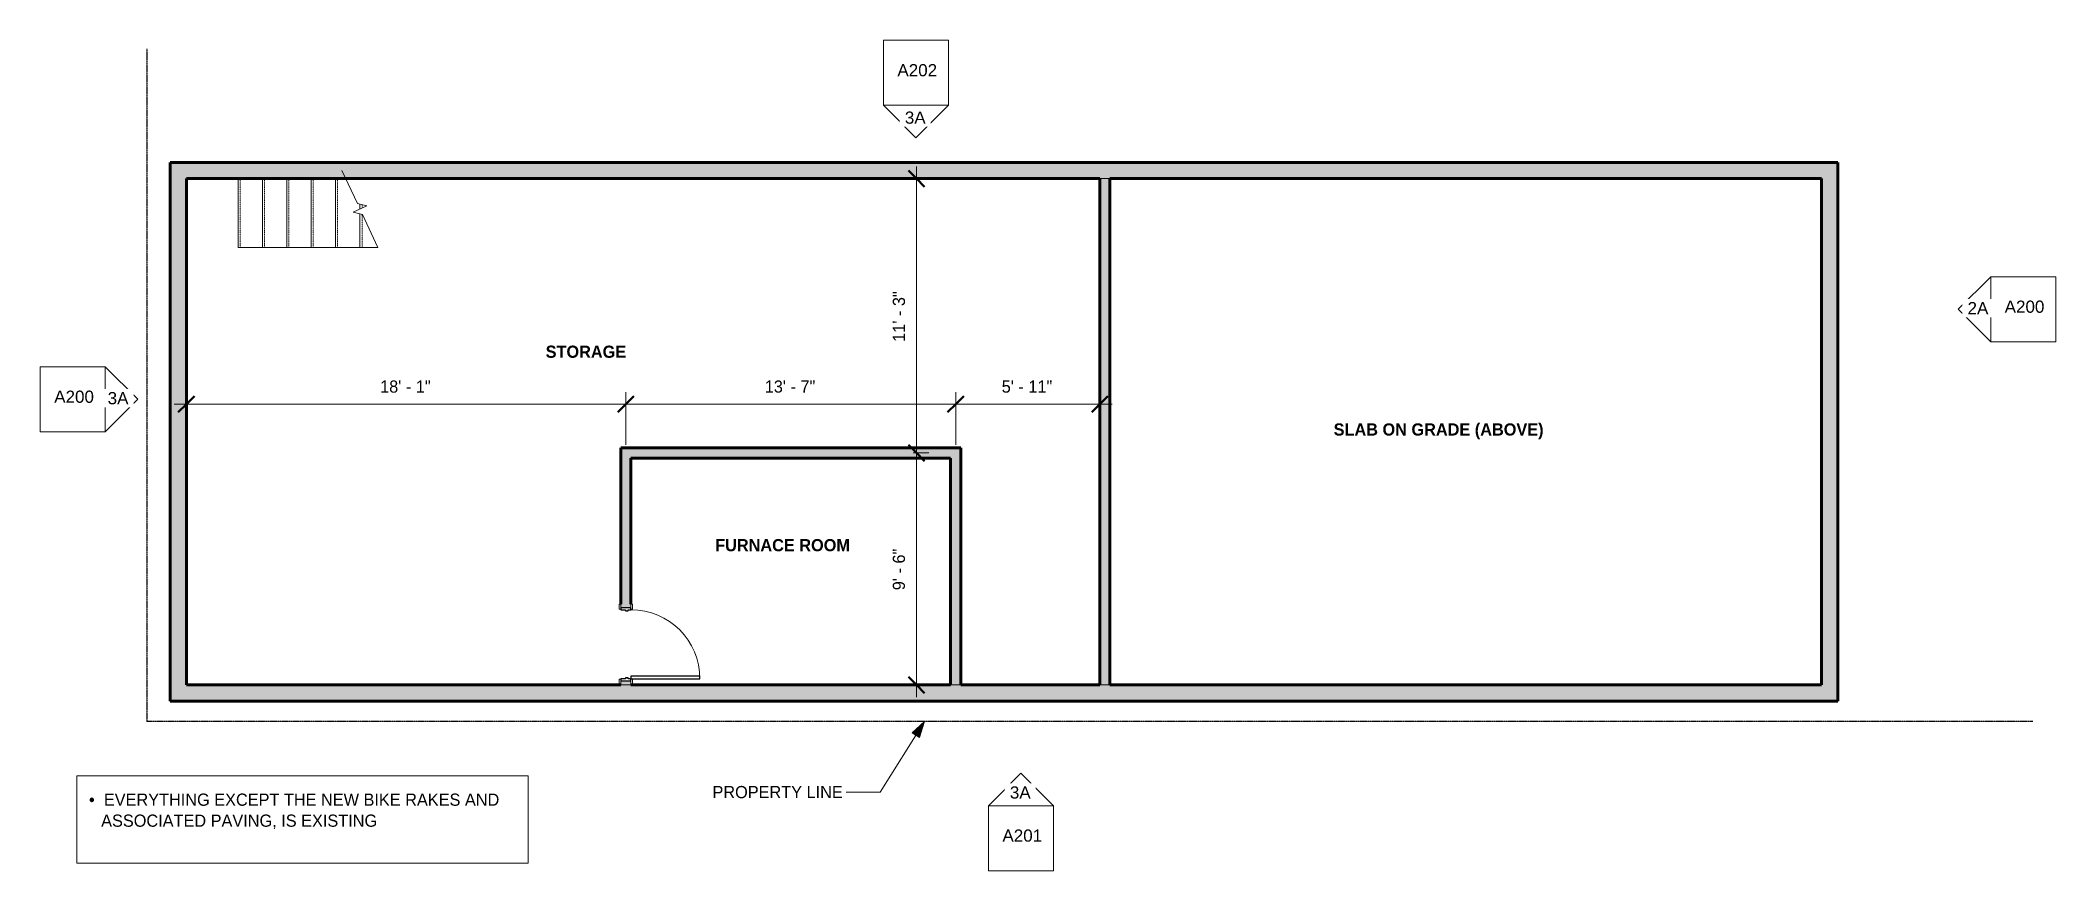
# Model space of a CAD drawing. Header units: inches. Extents: x 14 to 1007, y 932 to 1341.
import ezdxf

# ---------------------------------------------------------------- set-up
doc = ezdxf.new("R2010")
doc.units = ezdxf.units.IN
doc.header["$MEASUREMENT"] = 0
doc.linetypes.add('Double Dash 3_8_', pattern=[1, 0.375, -0.125, 0.125, -0.125, 0.125, -0.125])
doc.linetypes.add('Overhead 1_16_', pattern=[0.101562, 0.0625, -0.039062])
for name, color, linetype, lineweight in [('A-ANNO-DIMS', 211, 'Continuous', 9), ('A-ANNO-DIMS-64', 211, 'Continuous', 9), ('A-AREA-IDEN', 2, 'Continuous', 9), ('A-DOOR', 31, 'Continuous', 18), ('A-DOOR-1', 31, 'Continuous', 9), ('A-DOOR-2', 31, 'Continuous', 30), ('A-DOOR-FRAM', 31, 'Continuous', 30), ('A-WALL', 113, 'Continuous', 18), ('A-WALL-1', 113, 'Continuous', 60), ('C-PROP-LINE', 91, 'Double Dash 3_8_', 30), ('C-TOPO', 7, 'Continuous', 9), ('G-ANNO-SYMB', 111, 'Continuous', 9), ('G-ANNO-TEXT-1', 147, 'Continuous', 9), ('G-ANNO-TEXT-2', 145, 'Continuous', 9), ('I-WALL', 2, 'Continuous', 18), ('I-WALL-1', 2, 'Continuous', 60), ('S-STRS', 31, 'Continuous', 9), ('S-STRS-1', 31, 'Overhead 1_16_', 9), ('S-STRS-MBND', 31, 'Continuous', 9)]:
    doc.layers.add(name, color=color, linetype=linetype, lineweight=lineweight)
doc.styles.add('Arial', font='arial.ttf', dxfattribs={"height": 6})
doc.styles.add('Century Gothic', font='ufonts.com_century-gothic.ttf', dxfattribs={"height": 6})
doc.styles.add('Century Gothic_B', font='GOTHICB.TTF', dxfattribs={"height": 6})
doc.dimstyles.new('OD_-__1___Tolerance', dxfattribs={"dimscale": 12, "dimtxt": 6.26501, "dimasz": 0.666667, "dimexe": 0.5, "dimexo": 0.333333, "dimgap": 0.333333, "dimtad": 1, "dimdec": 0, "dimzin": 1, "dimdsep": 46, "dimlunit": 4, "dimtxsty": 'Century Gothic', "dimblk1": 'OBLIQUE', "dimblk2": 'OBLIQUE', "dimsah": 1, "dimcen": 0.09, "dimdle": 0.5, "dimazin": 0, "dimtfac": 1, "dimtdec": 4, "dimtix": 1, "dimtmove": 0, "dimatfit": 3, "dimfxl": 1, "dimtvp": 1, "dimtfill": 1, "dimfrac": 2, "dimtolj": 1, "dimtzin": 0, "dimarcsym": 2})
doc.dimstyles.new('OD_-__1___Tolerance_1', dxfattribs={"dimscale": 12, "dimtxt": 6.26501, "dimasz": 0.666667, "dimexe": 0.5, "dimexo": 0.333333, "dimgap": 0.333333, "dimtad": 1, "dimdec": 0, "dimzin": 1, "dimdsep": 46, "dimlunit": 4, "dimtxsty": 'Century Gothic', "dimblk1": 'OBLIQUE', "dimblk2": 'OBLIQUE', "dimsah": 1, "dimcen": 0.09, "dimdle": 0.5, "dimazin": 0, "dimtfac": 1, "dimtdec": 4, "dimtix": 1, "dimtmove": 0, "dimatfit": 3, "dimfxl": 1, "dimtvp": 1, "dimtfill": 1, "dimfrac": 2, "dimtolj": 1, "dimtzin": 0, "dimarcsym": 2})
doc.dimstyles.new('OD_-__1___Tolerance_2', dxfattribs={"dimscale": 12, "dimtxt": 6.26501, "dimasz": 0.666667, "dimexe": 0.5, "dimexo": 0.333333, "dimgap": 0.333333, "dimtad": 1, "dimdec": 0, "dimzin": 1, "dimdsep": 46, "dimlunit": 4, "dimtxsty": 'Century Gothic', "dimblk1": 'OBLIQUE', "dimblk2": 'OBLIQUE', "dimsah": 1, "dimcen": 0.09, "dimdle": 0.5, "dimazin": 0, "dimtfac": 1, "dimtdec": 4, "dimtix": 1, "dimtmove": 0, "dimatfit": 3, "dimfxl": 1, "dimtvp": 1, "dimtfill": 1, "dimfrac": 2, "dimtolj": 1, "dimtzin": 0, "dimarcsym": 2})

# ---------------------------------------------------------------- blocks, each defined once
blk = doc.blocks.new('M_Door-Interior-Single-6_Panel-Wood - 36 x 80 - 34_-726157-Existing Basement Floor Plan')
at = {"layer": 'A-DOOR-1'}
for p, q in [((-17.25, 3.16), (-19.81, 3.16)), ((-19.81, 3.16), (-19.81, 2.37)), ((-19.81, 2.37), (-17.25, 2.37)), ((-17.25, 2.37), (-17.25, 3.16)), ((19.81, 3.16), (17.25, 3.16)), ((17.25, 3.16), (17.25, 2.37)), ((17.25, 2.37), (19.81, 2.37)), ((19.81, 2.37), (19.81, 3.16)), ((-17.25, -2.63), (-19.81, -2.63)), ((-19.81, -2.63), (-19.81, -3.41)), ((-19.81, -3.41), (-17.25, -3.41)), ((-17.25, -3.41), (-17.25, -2.63)), ((19.81, -2.63), (17.25, -2.63)), ((17.25, -2.63), (17.25, -3.41)), ((17.25, -3.41), (19.81, -3.41)), ((19.81, -3.41), (19.81, -2.63))]:
    blk.add_line(p, q, dxfattribs=at)
blk.add_arc((17, 2.37), 34, 90, 180, dxfattribs=at)
at = {"layer": 'A-DOOR-2'}
for p, q in [((17, 36.38), (15.62, 36.38)), ((15.62, 36.38), (15.62, 2.37)), ((17, 2.37), (17, 36.38)), ((15.62, 2.37), (17, 2.37))]:
    blk.add_line(p, q, dxfattribs=at)
at = {"layer": 'A-DOOR-FRAM'}
for p, q in [((-17, 2.37), (-17.98, 2.37)), ((-17.98, 2.37), (-17.98, -2.63)), ((-17, 1), (-17, 2.37)), ((-16.5, 1), (-17, 1)), ((-16.5, -0.38), (-16.5, 1)), ((17, 1), (16.5, 1)), ((16.5, 1), (16.5, -0.38)), ((17, 2.37), (17, 1)), ((17.98, 2.37), (17, 2.37)), ((17.98, -2.63), (17.98, 2.37)), ((-17.98, -2.63), (-17, -2.63)), ((-17, -2.63), (-17, -0.38)), ((-17, -0.38), (-16.5, -0.38)), ((16.5, -0.38), (17, -0.38)), ((17, -0.38), (17, -2.63)), ((17, -2.63), (17.98, -2.63))]:
    blk.add_line(p, q, dxfattribs=at)
blk = doc.blocks.new('Family - ___-731760-Existing Basement Floor Plan')
at = {"layer": 'C-PROP-LINE'}
for p in [(1336.61, -66.29), (1005.24, -995.44)]:
    blk.add_line(p, (1005.24, -66.29), dxfattribs=at)
blk = doc.blocks.new('Elevation - Detail Number-151647-Existing Basement Floor Plan')
at = {"layer": 'G-ANNO-SYMB'}
for p, q in [((-0.25, -0.25), (-0.25, 0.25)), ((-0.25, 0.25), (0.25, 0.25)), ((0.25, 0.25), (0.25, -0.25)), ((0.25, -0.25), (-0.25, -0.25))]:
    blk.add_line(p, q, dxfattribs=at)
blk = doc.blocks.new('Elevation - Detail Number-151370-Existing Basement Floor Plan')
at = {"layer": 'G-ANNO-SYMB'}
for p, q in [((0, 0.25), (-0.25, 0)), ((0.25, 0), (0, 0.25)), ((-0.25, 0), (0.25, 0))]:
    blk.add_line(p, q, dxfattribs=at)
blk = doc.blocks.new('DIMBLOCK1-Existing Basement Floor Plan')
at = {"layer": 'A-ANNO-DIMS-64'}
for p, q in [((464.77, 1141.49), (464.77, 1167.5)), ((535.77, 1159.84), (535.77, 1167.5)), ((541.77, 1161.5), (464.77, 1161.5)), ((464.77, 1161.5), (464.77, 1141.49)), ((535.77, 1161.5), (535.77, 1159.84))]:
    blk.add_line(p, q, dxfattribs=at)
at = {"layer": 'A-ANNO-DIMS-64', "lineweight": 50}
for p, q in [((464.77, 1161.5), (468.77, 1165.5)), ((535.77, 1161.5), (539.77, 1165.5)), ((464.77, 1161.5), (460.77, 1157.5)), ((535.77, 1161.5), (531.77, 1157.5))]:
    blk.add_line(p, q, dxfattribs=at)
at = {"layer": 'A-ANNO-DIMS-64', "color": 0, "insert": (487.44, 1173.19), "char_height": 6, "width": 30.788, "attachment_point": 1, "line_spacing_factor": 0.984502, "style": 'Century Gothic', "bg_fill": 3, "box_fill_scale": 1.25, "bg_fill_color": 256, "bg_fill_true_color": 13158600, "bg_fill_transparency": 0}
blk.add_mtext('5\' - 11"', dxfattribs=at)
blk = doc.blocks.new('_Oblique')
at = {"color": 0, "linetype": 'ByBlock', "lineweight": -2}
blk.add_line((-0.5, -0.5), (0.5, 0.5), dxfattribs=at)
blk = doc.blocks.new('DIMBLOCK2-Existing Basement Floor Plan')
at = {"layer": 'A-ANNO-DIMS-64'}
for p, q in [((302.27, 1141.49), (302.27, 1167.5)), ((464.77, 1141.49), (464.77, 1167.5)), ((464.77, 1161.5), (302.27, 1161.5)), ((302.27, 1161.5), (302.27, 1141.49)), ((464.77, 1161.5), (464.77, 1141.49))]:
    blk.add_line(p, q, dxfattribs=at)
at = {"layer": 'A-ANNO-DIMS-64', "lineweight": 50}
for p, q in [((302.27, 1161.5), (306.27, 1165.5)), ((464.77, 1161.5), (468.77, 1165.5)), ((302.27, 1161.5), (298.27, 1157.5)), ((464.77, 1161.5), (460.77, 1157.5))]:
    blk.add_line(p, q, dxfattribs=at)
at = {"layer": 'A-ANNO-DIMS-64', "color": 0, "insert": (370.69, 1173.19), "char_height": 6, "width": 30.788, "attachment_point": 1, "line_spacing_factor": 0.984502, "style": 'Century Gothic', "bg_fill": 3, "box_fill_scale": 1.25, "bg_fill_color": 256, "bg_fill_true_color": 13158600, "bg_fill_transparency": 0}
blk.add_mtext('13\' - 7"', dxfattribs=at)
blk = doc.blocks.new('DIMBLOCK3-Existing Basement Floor Plan')
at = {"layer": 'A-ANNO-DIMS-64'}
for p, q in [((85.77, 1159.84), (85.77, 1167.5)), ((302.27, 1141.49), (302.27, 1167.5)), ((302.27, 1161.5), (79.77, 1161.5)), ((85.77, 1161.5), (85.77, 1159.84)), ((302.27, 1161.5), (302.27, 1141.49))]:
    blk.add_line(p, q, dxfattribs=at)
at = {"layer": 'A-ANNO-DIMS-64', "lineweight": 50}
for p, q in [((85.77, 1161.5), (89.77, 1165.5)), ((302.27, 1161.5), (306.27, 1165.5)), ((85.77, 1161.5), (81.77, 1157.5)), ((302.27, 1161.5), (298.27, 1157.5))]:
    blk.add_line(p, q, dxfattribs=at)
at = {"layer": 'A-ANNO-DIMS-64', "color": 0, "insert": (181.19, 1173.19), "char_height": 6, "width": 30.788, "attachment_point": 1, "line_spacing_factor": 0.984502, "style": 'Century Gothic', "bg_fill": 3, "box_fill_scale": 1.25, "bg_fill_color": 256, "bg_fill_true_color": 13158600, "bg_fill_transparency": 0}
blk.add_mtext('18\' - 1"', dxfattribs=at)
blk = doc.blocks.new('DIMBLOCK4-Existing Basement Floor Plan')
at = {"layer": 'A-ANNO-DIMS-64', "lineweight": 50}
for p, q in [((445.46, 1137.49), (441.46, 1141.49)), ((445.46, 1137.49), (449.46, 1133.49)), ((445.46, 1023.24), (441.46, 1027.24)), ((445.46, 1023.24), (449.46, 1019.24))]:
    blk.add_line(p, q, dxfattribs=at)
at = {"layer": 'A-ANNO-DIMS-64'}
for p, q in [((443.8, 1137.49), (451.46, 1137.49)), ((445.46, 1137.49), (443.8, 1137.49)), ((445.46, 1017.24), (445.46, 1137.49)), ((443.8, 1023.24), (451.46, 1023.24)), ((445.46, 1023.24), (443.8, 1023.24))]:
    blk.add_line(p, q, dxfattribs=at)
at = {"layer": 'A-ANNO-DIMS-64', "color": 0, "insert": (433.77, 1069.87), "char_height": 6, "width": 25.1794, "attachment_point": 1, "rotation": 90, "line_spacing_factor": 0.984502, "style": 'Century Gothic', "bg_fill": 3, "box_fill_scale": 1.25, "bg_fill_color": 256, "bg_fill_true_color": 13158600, "bg_fill_transparency": 0}
blk.add_mtext('9\' - 6"', dxfattribs=at)
blk = doc.blocks.new('DIMBLOCK5-Existing Basement Floor Plan')
at = {"layer": 'A-ANNO-DIMS-64', "lineweight": 50}
for p, q in [((445.46, 1272.61), (441.46, 1276.61)), ((445.46, 1272.61), (449.46, 1268.61)), ((445.46, 1137.49), (441.46, 1141.49)), ((445.46, 1137.49), (449.46, 1133.49))]:
    blk.add_line(p, q, dxfattribs=at)
at = {"layer": 'A-ANNO-DIMS-64'}
for p, q in [((443.8, 1272.61), (451.46, 1272.61)), ((445.46, 1272.61), (443.8, 1272.61)), ((445.46, 1137.49), (445.46, 1278.61)), ((443.8, 1137.49), (451.46, 1137.49)), ((445.46, 1137.49), (443.8, 1137.49))]:
    blk.add_line(p, q, dxfattribs=at)
at = {"layer": 'A-ANNO-DIMS-64', "color": 0, "insert": (433.77, 1192.22), "char_height": 6, "width": 30.788, "attachment_point": 1, "rotation": 90, "line_spacing_factor": 0.984502, "style": 'Century Gothic', "bg_fill": 3, "box_fill_scale": 1.25, "bg_fill_color": 256, "bg_fill_true_color": 13158600, "bg_fill_transparency": 0}
blk.add_mtext('11\' - 3"', dxfattribs=at)

msp = doc.modelspace()

# ---------------------------------------------------------------- hatches: boundary and pattern name
at = {"layer": 'A-WALL'}
for points in [[(891.29, 1272.61), (891.29, 1280.61), (77.77, 1280.61), (77.77, 1272.61), (540.77, 1272.61)], [(85.77, 1023.24), (85.77, 1272.61), (77.77, 1272.61), (77.77, 1023.24)], [(899.29, 1023.24), (899.29, 1280.61), (891.29, 1280.61), (891.29, 1023.24)], [(899.29, 1015.24), (899.29, 1023.24), (77.77, 1023.24), (77.77, 1015.24), (511.91, 1015.24)]]:
    msp.add_hatch(color=256, dxfattribs=at).paths.add_polyline_path(points, flags=0)
at = {"layer": 'G-ANNO-TEXT-1'}
msp.add_hatch(color=256, dxfattribs=at).paths.add_polyline_path([(449.36, 1005.21), (443.29, 999.57), (446.93, 997.3)], flags=0)
at = {"layer": 'I-WALL'}
for points in [[(540.77, 1023.24), (540.77, 1272.61), (535.77, 1272.61), (535.77, 1023.24)], [(467.27, 1134.99), (467.27, 1139.99), (304.77, 1139.99), (304.77, 1134.99), (462.27, 1134.99)], [(467.27, 1023.24), (467.27, 1134.99), (462.27, 1134.99), (462.27, 1023.24)]]:
    msp.add_hatch(color=256, dxfattribs=at).paths.add_polyline_path(points, flags=0)
h = msp.add_hatch(color=256, dxfattribs=at)
h.paths.add_polyline_path([(304.77, 1023.24), (304.77, 1025.25), (299.77, 1025.25), (299.77, 1023.24), (302.01, 1023.24)], flags=0)
h.paths.add_polyline_path([(304.77, 1061.22), (304.77, 1139.99), (299.77, 1139.99), (299.77, 1061.22), (303.39, 1061.22)], flags=0)

# ---------------------------------------------------------------- linework, layer by layer
at = {"layer": 'A-WALL-1'}
for p, q in [((77.77, 1280.61), (77.77, 1015.24)), ((899.29, 1280.61), (77.77, 1280.61)), ((85.77, 1023.24), (85.77, 1272.61)), ((85.77, 1272.61), (535.77, 1272.61)), ((540.77, 1272.61), (891.29, 1272.61)), ((891.29, 1272.61), (891.29, 1023.24)), ((899.29, 1015.24), (899.29, 1280.61)), ((299.77, 1023.24), (85.77, 1023.24)), ((462.27, 1023.24), (304.77, 1023.24)), ((535.77, 1023.24), (467.27, 1023.24)), ((891.29, 1023.24), (540.77, 1023.24)), ((77.77, 1015.24), (899.29, 1015.24))]:
    msp.add_line(p, q, dxfattribs=at)
at = {"layer": 'C-TOPO'}
for p, q in [((349.69, 1272.61), (85.77, 1272.61)), ((85.77, 1200.03), (85.77, 1272.61)), ((349.69, 1272.61), (553.12, 1272.61)), ((580.37, 1272.61), (553.12, 1272.61)), ((580.37, 1272.61), (602.17, 1272.61)), ((758.46, 1272.61), (602.17, 1272.61)), ((758.46, 1272.61), (883.48, 1272.61)), ((885.86, 1272.61), (883.48, 1272.61)), ((885.86, 1272.61), (887.77, 1272.61)), ((889.72, 1272.61), (887.77, 1272.61)), ((889.72, 1272.61), (891.29, 1272.61)), ((891.29, 1181.74), (891.29, 1272.61)), ((85.77, 1200.03), (85.77, 1029.29)), ((891.29, 1181.74), (891.29, 1109.02)), ((891.29, 1107.82), (891.29, 1109.02)), ((891.29, 1107.82), (891.29, 1106.86)), ((891.29, 1105.13), (891.29, 1106.86)), ((891.29, 1105.13), (891.29, 1103.74)), ((891.29, 1059.01), (891.29, 1103.74)), ((891.29, 1059.01), (891.29, 1023.24)), ((85.77, 1027.5), (85.77, 1029.29)), ((85.77, 1027.5), (85.77, 1023.24)), ((274.98, 1023.24), (85.77, 1023.24)), ((274.98, 1023.24), (727.19, 1023.24)), ((735.6, 1023.24), (727.19, 1023.24)), ((735.6, 1023.24), (746.12, 1023.24)), ((809.07, 1023.24), (746.12, 1023.24)), ((809.07, 1023.24), (887.77, 1023.24)), ((889.33, 1023.24), (887.77, 1023.24)), ((889.33, 1023.24), (891.29, 1023.24))]:
    msp.add_line(p, q, dxfattribs=at)
at = {"layer": 'G-ANNO-TEXT-1'}
for p, q in [((449.36, 1005.21), (427.58, 970.45)), ((449.36, 1005.21), (443.29, 999.57)), ((446.93, 997.3), (449.36, 1005.21)), ((443.29, 999.57), (446.93, 997.3)), ((427.58, 970.45), (410.73, 970.45))]:
    msp.add_line(p, q, dxfattribs=at)
at = {"layer": 'G-ANNO-TEXT-2', "flags": 128}
msp.add_lwpolyline([(31.76, 978.37), (254.19, 978.37), (254.19, 935.38), (31.76, 935.38)], close=True, dxfattribs=at)
at = {"layer": 'I-WALL-1'}
for p, q in [((535.77, 1272.61), (535.77, 1023.24)), ((540.77, 1023.24), (540.77, 1272.61)), ((299.77, 1139.99), (299.77, 1063.05)), ((467.27, 1139.99), (299.77, 1139.99)), ((304.77, 1063.05), (304.77, 1134.99)), ((304.77, 1134.99), (462.27, 1134.99)), ((462.27, 1134.99), (462.27, 1023.24)), ((467.27, 1023.24), (467.27, 1139.99)), ((299.77, 1023.43), (299.77, 1023.24)), ((304.77, 1023.24), (304.77, 1023.43))]:
    msp.add_line(p, q, dxfattribs=at)
at = {"layer": 'S-STRS'}
for p, q in [((111.27, 1272.61), (111.27, 1238.61)), ((123.27, 1272.61), (123.27, 1238.61)), ((135.27, 1272.61), (135.27, 1238.61)), ((147.27, 1272.61), (147.27, 1238.61)), ((159.27, 1272.61), (159.27, 1238.61)), ((171.27, 1260.02), (171.27, 1257.61)), ((171.27, 1255.2), (171.27, 1238.61)), ((111.27, 1238.61), (123.27, 1238.61)), ((123.27, 1238.61), (135.27, 1238.61)), ((135.27, 1238.61), (147.27, 1238.61)), ((147.27, 1238.61), (159.27, 1238.61)), ((159.27, 1238.61), (171.27, 1238.61)), ((171.27, 1238.61), (180.13, 1238.61))]:
    msp.add_line(p, q, dxfattribs=at)
at = {"layer": 'S-STRS-1'}
for p, q in [((112.27, 1272.61), (112.27, 1238.61)), ((124.27, 1272.61), (124.27, 1238.61)), ((136.27, 1272.61), (136.27, 1238.61)), ((148.27, 1272.61), (148.27, 1238.61)), ((160.27, 1272.61), (160.27, 1238.61)), ((172.27, 1259.78), (172.27, 1258.08)), ((172.27, 1254.96), (172.27, 1238.61))]:
    msp.add_line(p, q, dxfattribs=at)
at = {"layer": 'S-STRS-MBND'}
for p, q in [((170, 1260.33), (162.41, 1276.61)), ((167.87, 1256.03), (174.67, 1259.2)), ((172.53, 1254.89), (167.87, 1256.03)), ((174.67, 1259.2), (170, 1260.33)), ((180.13, 1238.61), (172.53, 1254.89))]:
    msp.add_line(p, q, dxfattribs=at)

# ---------------------------------------------------------------- block references
at = {"layer": 'A-DOOR', "rotation": 269.9999999999997}
msp.add_blockref('M_Door-Interior-Single-6_Panel-Wood - 36 x 80 - 34_-726157-Existing Basement Floor Plan', (302.39, 1043.24), dxfattribs=at)
at = {"layer": 'C-PROP-LINE', "rotation": 89.9999999999999}
msp.add_blockref('Family - ___-731760-Existing Basement Floor Plan', (0, 0), dxfattribs=at)
at = {"layer": 'G-ANNO-SYMB', "xscale": 63.99999999999997, "yscale": 63.99999999999997, "zscale": 63.99999999999997}
for name, p, rotation in [('Elevation - Detail Number-151647-Existing Basement Floor Plan', (445.18, 1324.73), 90.00000000000037), ('Elevation - Detail Number-151370-Existing Basement Floor Plan', (445.18, 1308.73), 180), ('Elevation - Detail Number-151647-Existing Basement Floor Plan', (990.69, 1208.24), 90.00000000000026), ('Elevation - Detail Number-151647-Existing Basement Floor Plan', (29.78, 1163.9), 89.9999999999997), ('Elevation - Detail Number-151647-Existing Basement Floor Plan', (496.93, 947.73), 90.00000000000031)]:
    msp.add_blockref(name, p, dxfattribs=dict(at, rotation=rotation))
at = {"layer": 'G-ANNO-SYMB', "extrusion": (0, 0, -1), "xscale": 63.99999999999997, "yscale": 63.99999999999997, "zscale": 63.99999999999997}
msp.add_blockref('Elevation - Detail Number-151370-Existing Basement Floor Plan', (-496.93, 963.73), dxfattribs=at)

# ---------------------------------------------------------------- texts
at = {"layer": 'A-AREA-IDEN', "char_height": 6, "attachment_point": 2, "line_spacing_factor": 0.984502, "style": 'Century Gothic_B'}
for s, insert, width in [('STORAGE', (282.58, 1190.35), 44.5802), ('SLAB ON GRADE (ABOVE)', (702.67, 1152.05), 122.0881), ('FURNACE ROOM', (379.46, 1095.07), 79.1618)]:
    msp.add_mtext(s, dxfattribs=dict(at, insert=insert, width=width))
at = {"layer": 'G-ANNO-TEXT-1', "insert": (344.93, 973.45), "char_height": 6, "width": 73.528, "attachment_point": 1, "style": 'Century Gothic'}
msp.add_mtext('PROPERTY LINE', dxfattribs=at)
at = {"layer": 'G-ANNO-TEXT-2', "char_height": 6, "attachment_point": 1, "style": 'Century Gothic'}
for s, insert, width in [('•', (37.76, 969.71), 8.8867), ('EVERYTHING EXCEPT THE NEW BIKE RAKES AND ', (45.09, 969.71), 231.088), ('ASSOCIATED PAVING, IS EXISTING', (43.76, 959.37), 165.64)]:
    msp.add_mtext(s, dxfattribs=dict(at, insert=insert, width=width))

# ---------------------------------------------------------------- next in the draw order: texts
at = {"layer": 'G-ANNO-SYMB', "char_height": 6, "attachment_point": 2, "line_spacing_factor": 0.941778, "style": 'Arial', "bg_fill": 3, "box_fill_scale": 1.25, "bg_fill_color": 256, "bg_fill_true_color": 13158600, "bg_fill_transparency": 0}
for s, insert, width in [('A202', (445.82, 1329.01), 23.433), ('3A', (444.84, 1305.65), 12.2674), ('A200', (991.33, 1212.53), 23.433), ('A200', (30.42, 1168.19), 23.433), ('3A', (496.58, 973.25), 12.2674), ('A201', (497.57, 952.02), 23.433)]:
    msp.add_mtext(s, dxfattribs=dict(at, insert=insert, width=width))

# ---------------------------------------------------------------- next in the draw order: dimensions: what is measured, and where the dimension line sits
at = {"layer": 'A-ANNO-DIMS'}
dim = msp.add_linear_dim(base=(464.77, 1161.5), p1=(535.77, 1155.84), p2=(464.77, 1137.49), dimstyle='OD_-__1___Tolerance', override={"dimpost": '<>', "dimfxl": 73.33453}, dxfattribs=at)
dim.commit()
dim.dimension.update_dxf_attribs({"geometry": 'DIMBLOCK1-Existing Basement Floor Plan', "text_midpoint": (500.27, 1168.58)})

# ---------------------------------------------------------------- next in the draw order: block references
at = {"layer": 'G-ANNO-SYMB', "xscale": 63.99999999999997, "yscale": 63.99999999999997, "zscale": 63.99999999999997, "rotation": 90.00000000000026}
msp.add_blockref('Elevation - Detail Number-151370-Existing Basement Floor Plan', (974.69, 1208.24), dxfattribs=at)
at = {"layer": 'G-ANNO-SYMB', "extrusion": (0, 0, -1), "xscale": 63.99999999999997, "yscale": 63.99999999999997, "zscale": 63.99999999999997, "rotation": 90.00000000000031}
msp.add_blockref('Elevation - Detail Number-151370-Existing Basement Floor Plan', (-45.78, 1163.9), dxfattribs=at)

# ---------------------------------------------------------------- next in the draw order: dimensions: what is measured, and where the dimension line sits
at = {"layer": 'A-ANNO-DIMS'}
dim = msp.add_linear_dim(base=(302.26704759, 1161.50094913), p1=(464.76704759, 1137.48780703), p2=(302.26704759, 1137.48780703), dimstyle='OD_-__1___Tolerance_1', override={"dimpost": '<>', "dimfxl": 162.5}, dxfattribs=at)
dim.commit()
dim.dimension.update_dxf_attribs({"geometry": 'DIMBLOCK2-Existing Basement Floor Plan', "text_midpoint": (383.51704759, 1168.65186689)})

# ---------------------------------------------------------------- next in the draw order: texts
at = {"layer": 'G-ANNO-SYMB', "char_height": 6, "width": 12.2674, "attachment_point": 2, "line_spacing_factor": 0.941778, "style": 'Arial', "bg_fill": 3, "box_fill_scale": 1.25, "bg_fill_color": 256, "bg_fill_true_color": 13158600, "bg_fill_transparency": 0}
for s, insert in [('2A', (968.39, 1211.81)), ('3A', (52.09, 1167.47))]:
    msp.add_mtext(s, dxfattribs=dict(at, insert=insert))

# ---------------------------------------------------------------- next in the draw order: dimensions: what is measured, and where the dimension line sits
at = {"layer": 'A-ANNO-DIMS'}
dim = msp.add_linear_dim(base=(85.76704759, 1161.50094913), p1=(302.26704759, 1137.48780703), p2=(85.76704759, 1155.84409488), dimstyle='OD_-__1___Tolerance_2', override={"dimpost": '<>', "dimfxl": 217.27679}, dxfattribs=at)
dim.commit()
dim.dimension.update_dxf_attribs({"geometry": 'DIMBLOCK3-Existing Basement Floor Plan', "text_midpoint": (194.01704759, 1168.65186689)})
dim = msp.add_linear_dim(base=(445.46, 1137.49), p1=(439.8, 1023.24), p2=(439.8, 1137.49), angle=90, dimstyle='OD_-__1___Tolerance', override={"dimpost": '<>', "dimfxl": 114.25}, dxfattribs=at)
dim.commit()
dim.dimension.update_dxf_attribs({"geometry": 'DIMBLOCK4-Existing Basement Floor Plan', "text_midpoint": (438.31, 1080.36)})

# ---------------------------------------------------------------- next in the draw order: dimensions: what is measured, and where the dimension line sits
dim = msp.add_linear_dim(base=(445.46, 1272.61), p1=(439.8, 1137.49), p2=(439.8, 1272.61), angle=90, dimstyle='OD_-__1___Tolerance_2', override={"dimpost": '<>', "dimfxl": 135.125}, dxfattribs=at)
dim.commit()
dim.dimension.update_dxf_attribs({"geometry": 'DIMBLOCK5-Existing Basement Floor Plan', "text_midpoint": (438.31, 1205.05)})

doc.saveas('drawing.dxf')
